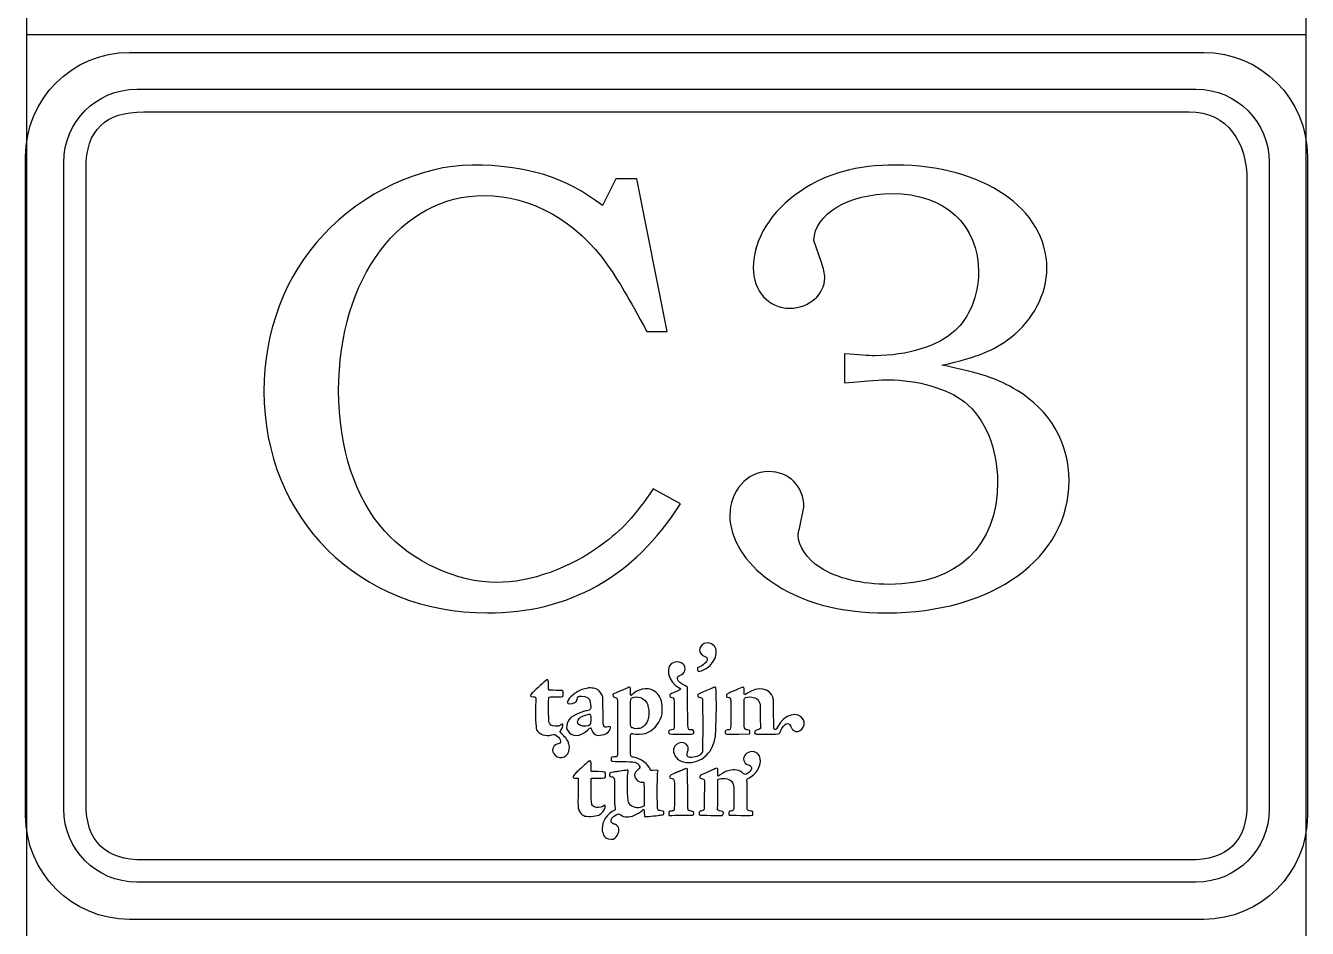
# Model space of a CAD drawing. Header units: millimetres. Extents: x 0 to 115, y 10 to 901.
# Drawn here: x -0.1 to 115.1, y 335 to 416.2 of the extents above; entities that cross this region are included whole.
import ezdxf

# ---------------------------------------------------------------- set-up
doc = ezdxf.new("R2010")
doc.units = ezdxf.units.MM
doc.layers.add('1', color=7, linetype='CONTINUOUS')

msp = doc.modelspace()

# ---------------------------------------------------------------- linework, layer by layer
at = {"layer": '1', "color": 7}
for p, q in [((0, 9.610394), (0, 900.64166)), ((114.999971, 900.64166), (114.999971, 9.610394)), ((0, 415.402898), (115.010869, 415.402898)), ((9.864019, 410.485881), (105.140122, 410.485881)), ((9.864019, 410.485881), (9.864019, 410.485881)), ((10.503252, 408.454587), (104.500888, 408.454587)), ((10.503252, 408.454587), (10.503252, 408.454587)), ((3.30588, 345.780089), (3.30588, 403.908693)), ((5.317772, 346.278917), (5.317772, 403.371059)), ((111.69826, 403.908693), (111.69826, 345.780089)), ((52.949826, 402.417501), (51.754968, 400.025315)), ((54.828015, 402.417501), (52.949826, 402.417501)), ((57.55922, 388.692329), (54.828015, 402.417501)), ((109.686369, 402.249226), (109.686369, 346.278917)), ((71.445612, 394.90016), (70.762281, 396.893001)), ((55.738887, 388.692329), (57.55922, 388.692329)), ((73.494898, 386.699488), (73.494898, 384.07976)), ((58.75549, 373.201858), (56.307918, 374.568871)), ((69.453123, 370.981827), (69.85282, 372.917872)), ((60.570179, 356.191267), (60.323587, 356.079436)), ((63.158156, 356.21455), (62.885459, 356.08508)), ((60.323587, 356.079436), (60.323587, 355.972192)), ((62.885459, 356.08508), (62.885459, 355.965136)), ((57.04099, 354.103528), (57.115426, 354.344475)), ((57.115426, 354.344475), (57.111545, 354.788269)), ((58.200218, 354.216417), (58.194573, 354.113053)), ((58.201276, 353.91338), (58.194573, 353.454417)), ((58.200218, 354.920561), (58.200218, 354.216417)), ((58.204098, 353.984994), (58.201276, 353.91338)), ((65.936281, 354.030503), (65.940515, 353.013444)), ((47.786218, 353.226875), (47.510698, 353.226875)), ((47.956962, 353.320714), (47.786218, 353.226875)), ((48.538693, 353.2491), (48.515057, 353.024381)), ((48.515057, 353.024381), (48.606073, 352.863161)), ((65.008828, 352.520261), (65.008828, 352.656433)), ((65.940515, 353.013444), (65.892184, 352.974992)), ((51.162301, 352.445825), (51.301648, 352.380914)), ((51.301648, 352.380914), (51.537304, 352.404197)), ((64.018228, 352.50615), (65.008828, 352.520261)), ((52.537782, 350.396539), (52.530726, 350.239553)), ((52.647848, 350.428289), (52.537782, 350.396539)), ((60.724695, 350.914769), (60.659784, 350.811406)), ((60.744098, 351.491914), (60.724695, 350.914769)), ((62.119226, 349.379481), (62.064192, 349.415464)), ((62.109701, 349.061275), (62.119226, 349.379481)), ((49.355726, 348.547278), (49.559632, 348.5374)), ((49.559632, 348.5374), (49.557162, 348.230131)), ((55.488062, 347.112531), (55.495118, 346.066897)), ((55.495118, 346.066897), (55.443965, 346.026681)), ((62.09312, 345.704242), (62.106879, 346.254222)), ((54.072718, 345.071711), (54.455834, 345.126745)), ((54.455834, 345.126745), (54.636457, 345.214939)), ((57.268531, 345.55537), (57.148587, 345.596997)), ((57.275234, 345.432956), (57.268531, 345.55537)), ((61.501865, 345.206825), (62.521745, 345.201181)), ((62.146742, 345.662967), (62.09312, 345.704242)), ((62.521745, 345.201181), (62.572545, 345.252334)), ((104.500888, 341.195389), (10.503252, 341.195389)), ((105.140122, 339.203959), (9.864019, 339.203959))]:
    msp.add_line(p, q, dxfattribs=at)
at = {"layer": '1', "color": 1}
for p, q in [((9.224645, 413.793173), (105.779526, 413.793173)), ((9.224645, 413.793173), (9.224645, 413.793173)), ((-0.119865, 345.198711), (-0.119865, 404.44174)), ((115.124035, 404.44174), (115.124035, 345.198711)), ((105.779526, 335.848689), (9.224645, 335.848689))]:
    msp.add_line(p, q, dxfattribs=at)
for points in [[(-0.119865, 404.44174), (-0.119865, 409.62334), (4.047196, 413.793173), (9.224645, 413.793173)], [(105.779526, 413.793173), (110.956975, 413.793173), (115.124035, 409.62334), (115.124035, 404.44174)], [(9.224645, 335.848689), (4.047196, 335.848689), (-0.119865, 340.019934), (-0.119865, 345.198711)], [(115.124035, 345.198711), (115.124035, 340.019934), (110.956975, 335.848689), (105.779526, 335.848689)]]:
    msp.add_open_spline(points, degree=3, dxfattribs=at)
at = {"layer": '1', "color": 7}
for points in [[(3.30588, 403.908693), (3.30588, 407.552182), (6.231466, 410.485881), (9.864019, 410.485881)], [(105.140122, 410.485881), (108.772674, 410.485881), (111.69826, 407.552182), (111.69826, 403.908693)], [(5.317772, 403.371059), (5.317772, 406.809232), (7.005814, 408.454587), (10.503252, 408.454587)], [(104.500888, 408.454587), (107.998327, 408.454587), (109.686369, 405.687398), (109.686369, 402.249226)], [(40.032163, 403.670215), (35.47886, 403.670215), (30.129338, 401.163376), (26.658005, 397.405587)], [(51.754968, 400.025315), (48.396876, 402.588246), (44.925543, 403.670215), (40.032163, 403.670215)], [(78.104292, 403.670215), (74.689756, 403.670215), (71.843898, 402.928676), (69.567423, 401.334473)], [(91.705639, 394.387574), (91.705639, 399.739918), (85.957831, 403.670215), (78.104292, 403.670215)], [(69.567423, 401.334473), (66.892662, 399.569173), (65.29987, 396.949446), (65.29987, 394.444018)], [(70.762281, 396.893001), (70.762281, 399.227332), (73.893184, 401.106932), (77.762803, 401.106932)], [(77.762803, 401.106932), (82.542942, 401.106932), (85.559544, 398.31646), (85.559544, 393.987876)], [(28.02396, 383.39643), (28.02396, 393.533146), (33.600671, 400.936187), (41.112368, 400.936187)], [(41.112368, 400.936187), (45.323829, 400.936187), (49.478493, 398.601857), (52.209698, 394.67156)], [(26.658005, 397.405587), (23.187024, 393.704243), (21.308483, 388.692329), (21.308483, 383.338574)], [(52.209698, 394.67156), (53.291315, 393.077004), (54.031443, 391.881088), (55.738887, 388.692329)], [(65.29987, 394.444018), (65.29987, 392.337229), (66.665473, 390.799118), (68.600106, 390.799118)], [(71.729598, 393.533146), (71.729598, 393.931432), (71.616709, 394.387574), (71.445612, 394.90016)], [(88.461847, 388.179743), (90.452925, 389.717502), (91.705639, 392.109688), (91.705639, 394.387574)], [(68.600106, 390.799118), (70.30755, 390.799118), (71.729598, 392.051832), (71.729598, 393.533146)], [(85.559544, 393.987876), (85.559544, 391.995388), (84.705117, 389.888246), (83.453814, 388.806629)], [(83.453814, 388.806629), (81.973911, 387.383171), (79.128406, 386.528743), (76.226103, 386.528743)], [(82.257897, 385.674316), (85.501689, 386.414443), (86.925147, 386.983474), (88.461847, 388.179743)], [(76.226103, 386.528743), (75.600628, 386.528743), (74.8605, 386.585188), (73.494898, 386.699488)], [(89.030878, 383.39643), (87.209133, 384.478046), (85.787086, 384.990632), (82.257897, 385.674316)], [(73.494898, 384.07976), (75.771373, 384.307302), (76.738689, 384.363746), (77.477406, 384.363746)], [(77.477406, 384.363746), (80.039278, 384.363746), (82.770483, 383.567174), (84.306831, 382.371257)], [(21.308483, 383.338574), (21.308483, 371.892699), (29.844293, 363.40663), (41.397765, 363.40663)], [(32.178624, 370.752874), (29.503863, 373.714444), (28.02396, 378.213771), (28.02396, 383.39643)], [(93.697069, 375.308646), (93.697069, 378.669913), (91.93318, 381.687574), (89.030878, 383.39643)], [(84.306831, 382.371257), (86.128928, 380.947799), (87.266989, 378.156974), (87.266989, 375.195758)], [(66.665473, 376.10663), (64.730487, 376.10663), (63.19414, 374.34133), (63.19414, 372.177744)], [(69.85282, 372.917872), (69.85282, 374.797471), (68.543662, 376.10663), (66.665473, 376.10663)], [(56.307918, 374.568871), (54.65727, 372.119888), (53.518857, 370.867174), (51.640668, 369.500161)], [(77.308072, 363.40663), (86.868703, 363.40663), (93.697069, 368.362099), (93.697069, 375.308646)], [(87.266989, 375.195758), (87.266989, 369.387272), (83.681356, 365.969913), (77.535261, 365.969913)], [(41.397765, 363.40663), (48.79481, 363.40663), (54.544029, 366.653244), (58.75549, 373.201858)], [(63.19414, 372.177744), (63.19414, 370.069544), (64.559742, 367.905958), (66.779773, 366.311402)], [(42.250782, 366.140658), (38.666207, 366.140658), (34.624432, 368.020258), (32.178624, 370.752874)], [(69.340234, 370.354588), (69.340234, 370.525686), (69.396678, 370.752874), (69.453123, 370.981827)], [(71.274867, 367.507672), (70.193251, 368.191002), (69.340234, 369.443716), (69.340234, 370.354588)], [(51.640668, 369.500161), (48.909462, 367.449816), (45.210587, 366.140658), (42.250782, 366.140658)], [(77.535261, 365.969913), (75.031598, 365.969913), (72.868012, 366.4825), (71.274867, 367.507672)], [(66.779773, 366.311402), (69.623867, 364.318913), (72.982312, 363.40663), (77.308072, 363.40663)], [(61.556898, 360.635208), (61.386154, 360.718111), (61.038667, 360.731869), (60.898262, 360.663077)], [(60.896851, 360.663077), (60.332054, 360.379091), (60.329231, 359.746561), (60.894029, 359.512316)], [(60.65167, 358.200336), (61.861345, 358.610969), (62.45119, 360.195647), (61.556898, 360.635208)], [(58.252429, 358.989853), (57.28229, 358.769366), (57.583915, 357.204091), (58.707159, 356.629417)], [(59.155187, 358.208803), (59.297004, 358.696341), (58.810523, 359.116853), (58.251018, 358.989853)], [(60.323587, 358.489614), (60.265731, 358.474444), (60.26432, 358.365789), (60.323587, 358.238789)], [(61.124392, 359.080869), (61.02244, 358.867439), (60.612865, 358.565461), (60.323587, 358.489614)], [(60.894029, 359.512316), (61.183659, 359.392372), (61.228815, 359.304178), (61.124392, 359.080869)], [(46.586068, 357.275705), (46.320073, 357.04005), (45.555251, 356.337317), (45.429662, 356.21455)], [(46.898629, 356.881653), (46.897571, 357.454916), (46.852062, 357.512772), (46.584657, 357.275705)], [(59.093098, 356.902114), (58.48244, 357.194566), (58.282768, 357.639419), (58.693401, 357.793936)], [(58.693401, 357.793936), (58.982679, 357.90118), (59.094509, 358.002075), (59.155187, 358.208803)], [(60.323587, 358.238789), (60.37474, 358.124489), (60.416015, 358.120608), (60.65167, 358.200336)], [(45.429662, 356.21455), (45.180249, 355.972192), (45.206707, 355.864594), (45.509743, 355.864594)], [(46.922265, 356.466786), (46.907096, 356.476311), (46.898629, 356.617069), (46.898629, 356.881653)], [(47.551973, 356.442092), (47.22001, 356.447383), (46.936023, 356.458672), (46.922265, 356.466786)], [(48.174979, 356.415633), (48.165101, 356.4241), (47.885348, 356.436447), (47.551973, 356.442092)], [(48.188737, 355.894933), (48.221546, 355.92245), (48.209198, 356.382825), (48.174979, 356.415633)], [(49.279879, 356.188444), (48.669573, 355.76123), (48.392643, 355.230653), (48.77964, 355.230653)], [(50.294115, 356.623772), (49.951215, 356.557803), (49.579035, 356.397994), (49.279879, 356.188444)], [(50.480382, 356.6654), (50.468034, 356.661167), (50.383721, 356.640353), (50.294115, 356.623772)], [(50.950282, 356.63753), (50.795765, 356.662578), (50.507898, 356.677747), (50.480382, 356.6654)], [(51.672418, 356.096017), (51.549651, 356.364833), (51.246615, 356.593433), (50.950282, 356.63753)], [(52.740276, 356.121064), (52.628798, 356.08508), (52.708526, 355.821908), (52.829882, 355.821908)], [(54.058959, 356.694328), (53.947482, 356.636472), (52.824237, 356.147169), (52.740276, 356.121064)], [(54.257573, 356.366244), (54.256162, 356.781111), (54.249107, 356.793458), (54.06037, 356.694328)], [(54.279445, 356.030047), (54.267098, 356.061797), (54.257573, 356.213139), (54.257573, 356.366244)], [(54.533093, 356.156694), (54.294615, 355.955611), (54.305904, 355.960903), (54.279445, 356.030047)], [(56.578145, 356.2463), (56.059915, 356.728547), (55.162801, 356.688683), (54.533093, 356.156694)], [(57.111545, 354.788269), (57.10449, 355.499469), (56.959851, 355.892111), (56.578145, 356.2463)], [(58.122959, 356.235364), (57.836151, 356.118242), (57.804401, 356.092136), (57.805812, 355.976072)], [(58.707159, 356.629417), (58.864145, 356.549336), (58.829926, 356.527464), (58.122959, 356.235364)], [(59.375673, 356.740894), (59.365795, 356.760297), (59.239148, 356.831911), (59.093098, 356.902114)], [(59.40319, 354.890222), (59.396134, 355.889289), (59.383787, 356.723255), (59.375673, 356.740894)], [(61.111692, 356.425511), (60.949415, 356.357778), (60.705292, 356.251944), (60.570179, 356.191267)], [(61.626042, 356.645997), (61.506098, 356.593433), (61.274323, 356.494303), (61.111692, 356.425511)], [(61.970354, 356.030047), (61.950951, 356.848492), (61.97882, 356.797692), (61.626042, 356.645997)], [(63.50282, 356.367655), (63.464015, 356.355308), (63.30844, 356.286164), (63.158156, 356.21455)], [(63.969898, 356.565917), (63.752234, 356.469608), (63.542684, 356.381414), (63.50282, 356.367655)], [(64.482484, 356.355308), (64.465903, 356.818153), (64.503298, 356.802983), (63.969898, 356.565917)], [(64.736131, 356.162339), (64.485306, 355.980305), (64.496242, 355.972192), (64.482484, 356.355308)], [(67.081398, 355.765464), (66.825281, 356.663989), (65.692512, 356.854136), (64.736131, 356.162339)], [(45.509743, 355.864594), (45.789496, 355.864594), (45.786674, 355.872708), (45.735874, 355.021103)], [(45.735874, 355.021103), (45.692835, 354.324014), (45.745399, 353.040961), (45.821246, 352.907258)], [(46.934612, 353.621281), (46.897571, 353.768742), (46.884871, 355.765464), (46.922265, 355.82473)], [(46.922265, 355.82473), (46.937435, 355.848014), (47.062671, 355.85648), (47.549151, 355.861772)], [(47.549151, 355.861772), (47.962607, 355.867417), (48.167923, 355.878353), (48.188737, 355.894933)], [(48.77964, 355.230653), (49.177926, 355.230653), (49.452387, 355.390461), (49.475671, 355.637053)], [(49.475671, 355.637053), (49.497896, 355.864594), (49.58609, 355.931975), (49.860198, 355.931975)], [(49.860198, 355.931975), (50.292704, 355.931975), (50.643012, 355.696319), (50.644423, 355.404219)], [(50.667707, 355.207369), (50.751668, 354.771689), (50.702279, 354.683494), (50.338212, 354.617525)], [(50.644423, 355.404219), (50.644423, 355.360122), (50.653948, 355.271928), (50.667707, 355.207369)], [(51.793421, 354.574839), (51.790951, 355.853658), (51.793421, 355.828611), (51.672418, 356.096017)], [(52.829882, 355.821908), (52.908551, 355.821908), (53.036609, 355.753117), (53.075062, 355.688205)], [(53.075062, 355.688205), (53.094465, 355.656455), (53.101168, 350.818108), (53.082118, 350.644542)], [(54.26992, 354.418911), (54.267098, 355.773578), (54.257573, 355.67868), (54.420204, 355.762642)], [(54.420204, 355.762642), (54.621287, 355.867417), (54.913387, 355.882586), (55.150454, 355.799683)], [(55.150454, 355.799683), (55.442554, 355.699142), (55.759701, 355.376703), (55.80909, 355.130111)], [(55.80909, 355.130111), (55.821437, 355.070844), (55.847895, 354.978417), (55.866945, 354.924794)], [(57.805812, 355.976072), (57.805812, 355.861772), (57.826626, 355.84378), (57.990668, 355.806739)], [(57.990668, 355.806739), (58.204098, 355.756997), (58.200218, 355.779222), (58.200218, 354.920561)], [(60.323587, 355.972192), (60.323587, 355.849425), (60.330642, 355.84378), (60.557831, 355.799683)], [(60.557831, 355.799683), (60.633679, 355.784514), (60.708115, 355.756997), (60.723284, 355.739358)], [(60.723284, 355.739358), (60.757856, 355.69773), (60.773026, 352.396083), (60.744098, 351.491914)], [(61.900151, 352.312122), (61.938604, 352.540722), (62.004926, 354.866939), (61.986934, 355.341072)], [(61.986934, 355.341072), (61.986934, 355.358711), (61.97882, 355.668803), (61.970354, 356.030047)], [(62.885459, 355.965136), (62.885459, 355.832844), (62.867467, 355.845192), (63.092187, 355.80815)], [(63.092187, 355.80815), (63.298915, 355.772167), (63.290448, 355.837078), (63.290448, 354.387161)], [(64.481073, 354.342005), (64.481073, 355.471953), (64.486717, 355.68115), (64.514234, 355.722778)], [(64.514234, 355.722778), (64.580203, 355.823319), (64.982723, 355.892111), (65.181337, 355.837078)], [(65.181337, 355.837078), (65.250128, 355.819086), (65.363017, 355.791569), (65.434631, 355.777811)], [(65.434631, 355.777811), (65.666406, 355.730892), (65.849498, 355.499469), (65.910176, 355.172797)], [(65.910176, 355.172797), (65.923934, 355.095539), (65.93487, 354.645042), (65.936281, 354.030503)], [(67.133962, 354.322603), (67.120203, 355.459605), (67.113148, 355.653633), (67.081398, 355.765464)], [(50.129015, 354.562492), (48.927101, 354.150447), (48.606073, 353.885864), (48.538693, 353.2491)], [(49.767771, 353.269914), (49.279879, 353.519328), (49.519768, 354.037205), (50.203451, 354.212183)], [(50.338212, 354.617525), (50.28459, 354.608), (50.189693, 354.582953), (50.129015, 354.562492)], [(50.203451, 354.212183), (50.283179, 354.232997), (50.382309, 354.263336), (50.425348, 354.279917)], [(50.425348, 354.279917), (50.568576, 354.336361), (50.649715, 354.314136), (50.67194, 354.213594)], [(50.67194, 354.212183), (50.700868, 354.076011), (50.682876, 353.404675), (50.648304, 353.364811)], [(52.262262, 353.159494), (51.800476, 353.045194), (51.796243, 353.061775), (51.793421, 354.574839)], [(54.464301, 353.061775), (54.258984, 353.10305), (54.271332, 353.014856), (54.26992, 354.418911)], [(55.614709, 352.576706), (56.313562, 352.824708), (56.816623, 353.3634), (57.04099, 354.103528)], [(55.866945, 354.924794), (55.949848, 354.708542), (55.929034, 354.066133), (55.832726, 353.771211)], [(58.194573, 354.113053), (58.195984, 354.058019), (58.194573, 354.047083), (58.204098, 353.984994)], [(59.671654, 352.908669), (59.396134, 352.917136), (59.416948, 352.762619), (59.40319, 354.890222)], [(63.290448, 354.387161), (63.290448, 352.853636), (63.296092, 352.887856), (63.002581, 352.885386)], [(64.762237, 352.899144), (64.446853, 352.957), (64.478251, 352.792958), (64.481073, 354.342005)], [(67.151953, 353.001097), (67.150542, 353.005331), (67.142076, 353.599056), (67.133962, 354.322603)], [(69.814014, 353.808605), (69.384331, 354.665855), (68.057181, 354.285208), (67.479684, 353.138681)], [(68.94477, 352.821886), (69.458767, 352.481456), (70.108937, 353.21735), (69.814014, 353.808605)], [(45.821246, 352.907258), (46.067837, 352.476164), (46.603707, 352.291308), (47.182615, 352.438769)], [(47.510698, 353.226875), (47.127582, 353.226875), (47.015751, 353.302722), (46.934612, 353.621281)], [(48.132293, 352.507561), (47.904751, 352.733692), (47.907573, 352.721344), (48.042687, 352.890678)], [(48.19544, 353.349642), (48.176037, 353.424078), (48.132293, 353.418433), (47.956962, 353.320714)], [(48.042687, 352.890678), (48.100543, 352.965114), (48.21061, 353.291786), (48.19544, 353.349642)], [(48.606073, 352.863161), (48.961673, 352.221106), (49.744487, 352.236275), (50.441576, 352.896322)], [(50.648304, 353.364811), (50.521657, 353.209236), (49.996723, 353.15385), (49.767771, 353.269914)], [(50.441576, 352.896322), (50.696634, 353.137622), (50.688521, 353.138681), (50.805643, 352.817653)], [(50.805643, 352.817653), (50.862087, 352.663489), (50.997201, 352.522731), (51.162301, 352.445825)], [(51.537304, 352.404197), (52.055534, 352.456761), (52.416426, 352.719933), (52.45629, 353.0713)], [(52.45629, 353.0713), (52.470048, 353.195478), (52.448176, 353.203592), (52.262262, 353.159494)], [(54.261454, 351.636906), (54.26992, 352.675836), (54.25334, 352.605633), (54.480882, 352.5379)], [(54.596593, 353.019089), (54.590948, 353.027203), (54.53027, 353.048017), (54.464301, 353.061775)], [(55.245704, 353.065656), (55.120115, 353.006389), (54.62552, 352.970758), (54.596593, 353.019089)], [(55.832726, 353.771211), (55.741709, 353.497103), (55.47007, 353.171842), (55.245704, 353.065656)], [(57.695745, 352.673014), (57.695745, 352.511794), (57.666818, 352.517439), (58.582981, 352.503681)], [(57.94657, 352.894911), (57.723262, 352.849403), (57.695745, 352.821886), (57.695745, 352.673014)], [(58.194573, 353.454417), (58.187518, 352.918194), (58.198806, 352.946064), (57.94657, 352.894911)], [(59.97222, 352.642675), (59.97222, 352.81095), (59.868856, 352.904436), (59.671654, 352.908669)], [(62.787387, 352.681481), (62.786329, 352.485689), (62.762692, 352.488511), (64.018228, 352.50615)], [(63.002581, 352.885386), (62.83854, 352.885386), (62.790209, 352.838467), (62.787387, 352.681481)], [(65.008828, 352.656433), (65.008828, 352.837056), (64.99119, 352.856458), (64.762237, 352.899144)], [(65.684045, 352.896322), (65.466381, 352.846581), (65.35067, 352.642675), (65.478728, 352.536489)], [(65.892184, 352.974992), (65.864667, 352.952767), (65.771181, 352.918194), (65.684045, 352.896322)], [(67.479684, 353.138681), (67.359739, 352.900556), (67.278601, 352.865983), (67.151953, 353.001097)], [(67.646548, 352.558714), (67.661717, 352.575294), (67.711459, 352.674425), (67.756614, 352.776378)], [(67.756614, 352.776378), (68.068117, 353.472408), (68.495331, 353.672081), (68.680187, 353.203592)], [(68.680187, 353.203592), (68.761326, 352.995453), (68.830117, 352.897733), (68.94477, 352.821886)], [(47.762935, 351.635494), (47.389343, 351.635494), (47.14134, 351.147603), (47.332898, 350.793414)], [(47.182615, 352.438769), (47.437673, 352.502269), (47.491296, 352.489922), (47.685676, 352.331172)], [(47.685676, 352.331172), (48.016229, 352.059886), (48.063148, 351.635494), (47.762935, 351.635494)], [(48.694268, 351.719456), (48.694268, 351.835167), (48.421571, 352.216872), (48.132293, 352.507561)], [(48.724607, 351.62985), (48.708026, 351.655956), (48.694268, 351.696172), (48.694268, 351.719456)], [(48.730251, 350.965569), (48.79234, 351.204047), (48.790929, 351.527897), (48.724607, 351.62985)], [(54.522157, 350.424056), (54.25334, 350.454394), (54.251929, 350.457217), (54.261454, 351.636906)], [(54.480882, 352.5379), (54.728884, 352.464875), (55.360004, 352.4871), (55.614709, 352.576706)], [(59.415537, 351.416419), (59.068404, 352.088814), (58.01254, 351.652075), (58.135306, 350.887253)], [(58.582981, 352.503681), (59.838518, 352.484278), (59.97222, 352.498036), (59.97222, 352.642675)], [(61.110634, 350.62655), (61.52797, 351.041417), (61.775973, 351.569172), (61.900151, 352.312122)], [(65.478728, 352.536489), (65.557398, 352.471931), (67.58587, 352.492392), (67.646548, 352.558714)], [(47.332898, 350.793414), (47.65816, 350.196867), (48.558096, 350.305522), (48.730251, 350.965569)], [(52.865512, 350.462861), (52.806598, 350.462861), (52.707115, 350.446281), (52.647848, 350.428289)], [(53.082118, 350.644542), (53.065537, 350.495669), (53.032376, 350.468153), (52.865512, 350.462861)], [(56.062737, 349.262358), (55.879293, 349.831389), (55.187848, 350.352442), (54.522157, 350.424056)], [(58.135306, 350.887253), (58.315929, 349.76542), (60.085109, 349.610903), (61.110634, 350.62655)], [(59.640256, 350.419822), (59.350626, 350.455806), (59.289948, 350.581042), (59.40319, 350.914769)], [(59.40319, 350.914769), (59.481506, 351.150425), (59.48574, 351.281306), (59.415537, 351.416419)], [(60.659784, 350.811406), (60.495742, 350.546822), (60.037131, 350.370433), (59.640256, 350.419822)], [(65.031053, 350.920061), (64.576323, 350.834689), (64.310328, 350.375725), (64.501887, 350.003897)], [(65.783528, 349.434514), (66.198042, 350.276594), (65.798698, 351.063642), (65.031053, 350.920061)], [(49.709915, 349.34632), (49.543404, 349.189333), (49.386065, 349.047517), (49.362782, 349.029525)], [(50.454276, 350.016245), (50.273654, 349.865961), (50.027062, 349.644064), (49.709915, 349.34632)], [(50.731207, 349.591853), (50.733676, 350.126311), (50.682876, 350.206392), (50.452865, 350.014833)], [(50.729796, 349.18122), (50.728384, 349.20027), (50.729796, 349.385125), (50.731207, 349.591853)], [(52.530726, 350.239553), (52.524023, 350.040939), (52.420659, 350.063164), (53.445832, 350.050817)], [(53.655382, 349.226728), (53.443009, 349.198858), (53.240515, 349.169931), (53.064126, 349.141003)], [(53.445832, 350.050817), (54.698545, 350.035647), (54.876345, 349.99402), (55.054145, 349.663467)], [(53.910087, 349.260947), (53.86599, 349.254245), (53.75169, 349.237664), (53.655382, 349.226728)], [(54.027209, 348.964614), (54.104468, 349.241897), (54.085065, 349.289875), (53.910087, 349.260947)], [(54.896807, 349.271883), (54.732765, 349.110664), (54.677732, 349.040461), (54.655859, 348.967436)], [(55.054145, 349.663467), (55.136695, 349.513183), (55.131051, 349.502247), (54.896807, 349.271883)], [(56.277579, 349.237664), (56.093076, 349.223906), (56.075084, 349.226728), (56.062737, 349.262358)], [(56.718551, 349.080678), (56.773937, 349.28035), (56.791576, 349.273295), (56.277579, 349.237664)], [(59.040534, 349.324447), (58.908243, 349.269414), (58.75937, 349.205914), (58.709981, 349.182631)], [(59.382376, 349.351964), (59.359093, 349.440158), (59.313584, 349.435925), (59.040534, 349.324447)], [(59.409893, 347.510817), (59.404601, 348.489422), (59.391901, 349.318803), (59.382376, 349.351964)], [(61.518445, 349.237664), (61.315951, 349.138533), (60.662606, 348.854547), (60.63509, 348.854547)], [(61.692012, 349.314922), (61.681076, 349.314922), (61.603817, 349.28035), (61.518445, 349.237664)], [(61.858876, 349.382303), (61.777384, 349.345261), (61.701537, 349.314922), (61.692012, 349.314922)], [(62.064192, 349.415464), (62.010217, 349.449683), (62.002104, 349.448272), (61.858876, 349.382303)], [(63.123937, 349.229197), (62.827604, 349.150881), (62.57819, 349.040461), (62.44872, 348.931806)], [(64.399934, 348.981195), (64.051037, 349.278939), (63.624176, 349.361489), (63.123937, 349.229197)], [(64.501887, 350.003897), (64.567856, 349.874428), (64.81727, 349.708975), (64.947092, 349.708975)], [(65.146765, 349.493781), (65.177103, 349.371367), (65.066684, 349.1851), (64.879359, 349.041872)], [(64.940037, 348.58432), (65.317509, 348.789636), (65.609609, 349.084558), (65.783528, 349.434514)], [(64.947092, 349.708975), (64.989778, 349.708975), (65.131595, 349.55587), (65.146765, 349.493781)], [(49.362782, 349.029525), (49.24954, 348.946975), (49.110546, 348.76212), (49.111957, 348.691917)], [(49.111957, 348.691917), (49.111957, 348.571972), (49.133829, 348.558214), (49.355726, 348.547278)], [(49.557162, 348.230131), (49.557162, 348.060797), (49.551518, 347.473775), (49.545873, 346.926617)], [(50.753079, 346.34665), (50.729796, 346.369934), (50.717448, 348.485189), (50.740732, 348.525053)], [(51.344334, 349.1343), (50.802821, 349.145236), (50.731207, 349.14947), (50.729796, 349.18122)], [(50.740732, 348.525053), (50.750257, 348.540222), (50.951693, 348.547278), (51.329165, 348.547278)], [(51.329165, 348.547278), (52.055534, 348.547278), (52.010026, 348.527875), (52.01814, 348.835145)], [(52.01814, 348.835145), (52.026607, 349.143825), (52.08164, 349.119131), (51.344334, 349.1343)], [(52.377973, 348.904289), (52.369507, 348.742717), (52.394554, 348.707086), (52.543073, 348.676747)], [(52.745921, 349.096906), (52.427362, 349.061275), (52.386087, 349.040461), (52.377973, 348.904289)], [(52.543073, 348.676747), (52.850343, 348.614658), (52.832704, 348.700031), (52.831293, 347.33725)], [(53.064126, 349.141003), (52.991101, 349.128656), (52.849284, 349.109606), (52.745921, 349.096906)], [(54.100234, 346.379459), (53.99299, 346.677203), (53.937957, 348.639706), (54.027209, 348.964614)], [(54.655859, 348.967436), (54.537326, 348.567739), (54.908095, 348.16275), (55.365295, 348.193089)], [(55.365295, 348.193089), (55.489473, 348.202614), (55.481359, 348.27705), (55.488062, 347.112531)], [(56.677276, 347.45155), (56.677276, 348.829853), (56.681509, 348.941331), (56.718551, 349.080678)], [(58.220679, 348.975903), (57.747956, 348.806217), (57.632245, 348.56527), (57.99737, 348.507414)], [(57.99737, 348.507414), (58.226323, 348.468608), (58.227734, 348.464375), (58.215387, 346.940375)], [(58.427406, 349.0708), (58.357204, 349.033758), (58.263365, 348.991072), (58.220679, 348.975903)], [(58.587215, 349.139945), (58.569223, 349.139945), (58.497609, 349.108195), (58.427406, 349.0708)], [(58.709981, 349.182631), (58.66024, 349.158995), (58.605206, 349.139945), (58.587215, 349.139945)], [(60.63509, 348.854547), (60.567709, 348.854547), (60.498565, 348.760708), (60.498565, 348.667222)], [(60.498565, 348.667222), (60.498565, 348.556803), (60.564887, 348.503181), (60.695767, 348.503181)], [(60.695767, 348.503181), (60.776906, 348.503181), (60.881681, 348.453439), (60.901084, 348.405108)], [(60.901084, 348.405108), (60.921545, 348.350075), (60.892617, 345.767742), (60.870745, 345.709886)], [(62.240581, 348.787167), (62.109701, 348.672514), (62.098412, 348.697561), (62.109701, 349.061275)], [(62.110759, 347.688617), (62.101234, 348.414986), (62.101234, 348.41922), (62.148154, 348.449206)], [(62.148154, 348.449206), (62.41697, 348.618892), (63.134873, 348.51835), (63.334545, 348.279872)], [(62.33689, 348.854547), (62.325954, 348.854547), (62.281856, 348.822797), (62.240581, 348.787167)], [(62.44872, 348.931806), (62.397567, 348.88912), (62.346415, 348.854547), (62.33689, 348.854547)], [(63.334545, 348.279872), (63.55362, 348.018111), (63.562087, 347.964136), (63.563498, 346.761164)], [(64.879359, 349.041872), (64.621831, 348.843611), (64.569267, 348.836556), (64.399934, 348.981195)], [(64.748478, 348.131), (64.727665, 348.496125), (64.712848, 348.460495), (64.940037, 348.58432)], [(64.754123, 346.838422), (64.760826, 347.386992), (64.758003, 347.96837), (64.748478, 348.131)], [(49.545873, 346.926617), (49.539171, 346.044672), (49.541993, 345.916614), (49.57339, 345.829831)], [(52.831293, 347.33725), (52.829882, 346.375578), (52.835526, 346.160384), (52.864454, 346.004809)], [(56.899173, 345.641095), (56.670573, 345.649209), (56.677276, 345.592764), (56.677276, 347.45155)], [(58.215387, 346.940375), (58.204098, 345.516917), (58.226323, 345.620281), (57.925756, 345.594175)], [(59.509376, 345.641095), (59.41977, 345.661556), (59.421181, 345.629806), (59.409893, 347.510817)], [(62.106879, 346.254222), (62.123459, 346.951311), (62.123459, 346.837011), (62.110759, 347.688617)], [(9.864019, 339.203959), (6.231466, 339.203959), (3.30588, 342.1366), (3.30588, 345.780089)], [(10.503252, 341.195389), (7.005814, 341.195389), (5.317772, 342.840745), (5.317772, 346.278917)], [(49.57339, 345.829831), (49.592793, 345.775856), (49.618898, 345.691895), (49.632657, 345.643564)], [(50.775304, 346.258456), (50.775304, 346.294086), (50.764015, 346.335361), (50.753079, 346.34665)], [(50.988734, 345.982584), (50.888193, 346.014334), (50.775304, 346.158972), (50.775304, 346.258456)], [(51.090687, 345.937075), (51.079751, 345.946953), (51.032832, 345.967414), (50.988734, 345.982584)], [(51.771548, 346.014334), (51.571876, 345.916614), (51.163712, 345.869695), (51.090687, 345.937075)], [(51.405012, 345.223406), (51.673829, 345.337706), (51.927123, 345.644975), (51.981098, 345.924728)], [(51.981098, 345.924728), (52.019551, 346.123342), (52.005793, 346.130045), (51.771548, 346.014334)], [(52.864454, 346.004809), (52.911021, 345.74975), (52.909609, 345.709886), (52.849284, 345.68237)], [(55.149043, 345.926139), (54.760634, 345.780089), (54.235348, 346.007631), (54.100234, 346.379459)], [(55.311673, 345.970236), (55.267576, 345.963534), (55.194551, 345.94272), (55.149043, 345.926139)], [(55.300737, 345.636861), (55.497587, 345.800903), (55.506054, 345.791025), (55.506054, 345.399795)], [(55.443965, 346.026681), (55.415037, 346.001986), (55.357182, 345.978703), (55.311673, 345.970236)], [(63.563498, 346.761164), (63.563498, 345.5529), (63.58537, 345.636861), (63.269987, 345.594175)], [(64.955206, 345.620281), (64.727665, 345.687661), (64.740365, 345.616047), (64.754123, 346.838422)], [(109.686369, 346.278917), (109.686369, 342.840745), (107.998327, 341.195389), (104.500888, 341.195389)], [(111.69826, 345.780089), (111.69826, 342.1366), (108.772674, 339.203959), (105.140122, 339.203959)], [(49.632657, 345.643564), (49.661585, 345.537731), (49.842207, 345.307367), (49.931812, 345.261859)], [(49.931812, 345.261859), (49.967796, 345.24422), (50.032354, 345.205414), (50.076451, 345.177897)], [(50.076451, 345.177897), (50.239082, 345.073122), (51.126671, 345.103461), (51.405012, 345.223406)], [(52.849284, 345.68237), (52.162779, 345.369456), (51.695701, 344.665311), (51.720396, 343.979159)], [(52.529315, 344.588053), (52.448176, 344.818417), (52.617509, 345.078767), (52.964996, 345.260447)], [(52.864454, 344.406372), (52.770615, 344.406372), (52.550129, 344.525964), (52.529315, 344.588053)], [(52.964996, 345.260447), (53.171723, 345.369456), (53.192184, 345.369456), (53.398912, 345.250922)], [(53.398912, 345.250922), (53.601407, 345.135211), (53.626454, 345.068889), (54.072718, 345.071711)], [(54.636457, 345.214939), (54.881637, 345.336295), (55.118704, 345.487989), (55.300737, 345.636861)], [(55.506054, 345.399795), (55.506054, 345.239986), (55.515579, 345.103461), (55.526515, 345.096759)], [(55.526515, 345.096759), (55.562498, 345.074534), (56.642704, 345.173664), (56.82897, 345.21635)], [(56.82897, 345.21635), (56.878359, 345.227639), (56.977843, 345.237164), (57.050868, 345.238575)], [(57.148587, 345.596997), (57.082618, 345.61887), (56.969376, 345.638272), (56.899173, 345.641095)], [(57.050868, 345.238575), (57.242426, 345.238575), (57.283701, 345.274206), (57.275234, 345.432956)], [(57.925756, 345.594175), (57.712326, 345.576184), (57.68622, 345.545845), (57.70527, 345.340528)], [(57.70527, 345.340528), (57.724673, 345.151792), (57.702448, 345.171195), (57.870723, 345.195889)], [(57.870723, 345.195889), (57.947981, 345.206825), (58.434462, 345.214939), (58.95234, 345.213881)], [(58.95234, 345.213881), (60.017729, 345.209647), (59.950348, 345.198711), (59.950348, 345.392739)], [(59.66354, 345.598056), (59.609918, 345.614636), (59.540773, 345.634039), (59.509376, 345.641095)], [(59.815234, 345.566659), (59.784895, 345.566659), (59.717162, 345.581828), (59.66354, 345.598056)], [(59.950348, 345.392739), (59.950348, 345.508803), (59.90484, 345.566659), (59.815234, 345.566659)], [(60.432595, 345.366634), (60.432595, 345.200122), (60.351104, 345.21247), (61.501865, 345.206825)], [(60.582526, 345.588531), (60.483395, 345.588531), (60.432595, 345.514095), (60.432595, 345.366634)], [(60.870745, 345.709886), (60.849931, 345.655911), (60.692945, 345.588531), (60.582526, 345.588531)], [(62.372873, 345.591353), (62.27339, 345.609345), (62.177081, 345.638272), (62.146742, 345.662967)], [(62.572545, 345.252334), (62.715773, 345.395561), (62.625109, 345.550078), (62.372873, 345.591353)], [(63.132051, 345.523972), (63.096067, 345.450595), (63.095009, 345.21635), (63.132051, 345.217761)], [(63.269987, 345.594175), (63.183204, 345.581828), (63.154276, 345.566659), (63.132051, 345.523972)], [(63.132051, 345.217761), (63.14722, 345.217761), (63.621353, 345.213881), (64.18474, 345.205414)], [(64.18474, 345.205414), (65.346437, 345.190245), (65.272001, 345.179309), (65.272001, 345.370867)], [(65.18804, 345.567717), (65.15629, 345.567717), (65.051515, 345.592764), (64.955206, 345.620281)], [(65.272001, 345.370867), (65.272001, 345.534909), (65.258242, 345.566659), (65.18804, 345.567717)], [(51.720396, 343.979159), (51.720396, 343.979159), (51.674887, 343.893434), (51.728862, 343.780545)], [(51.728862, 343.780545), (51.781073, 343.669067), (51.796243, 343.436234), (51.931357, 343.314878)], [(52.540604, 343.050295), (53.051779, 343.029481), (53.204532, 343.776311), (53.211587, 343.797125)], [(53.156554, 344.186945), (53.114926, 344.2448), (52.900084, 344.406372), (52.864454, 344.406372)], [(53.211587, 343.797125), (53.23099, 343.848278), (53.188304, 344.141789), (53.156554, 344.186945)], [(51.931357, 343.314878), (52.066471, 343.193523), (52.029076, 343.069345), (52.540604, 343.050295)]]:
    msp.add_open_spline(points, degree=3, dxfattribs=at)

doc.saveas('drawing.dxf')
